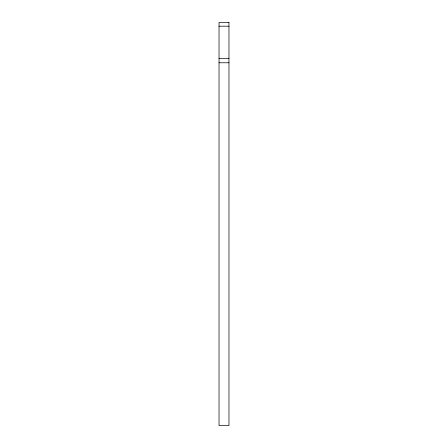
<?xml version="1.0" encoding="UTF-8"?>
<svg xmlns="http://www.w3.org/2000/svg" width="448" height="448" viewBox="0 0 448 448"><rect width="100%" height="100%" fill="white"/><g stroke="black" fill="none" stroke-linecap="round" stroke-linejoin="round"><path stroke-width="0.67" d="M219.033 26.191L228.967 26.191M219.033 58.486L228.967 58.486M219.033 62.77L228.967 62.77M228.967 22.4L219.033 22.4L219.033 425.6L228.967 425.6L228.967 22.4"/></g></svg>
